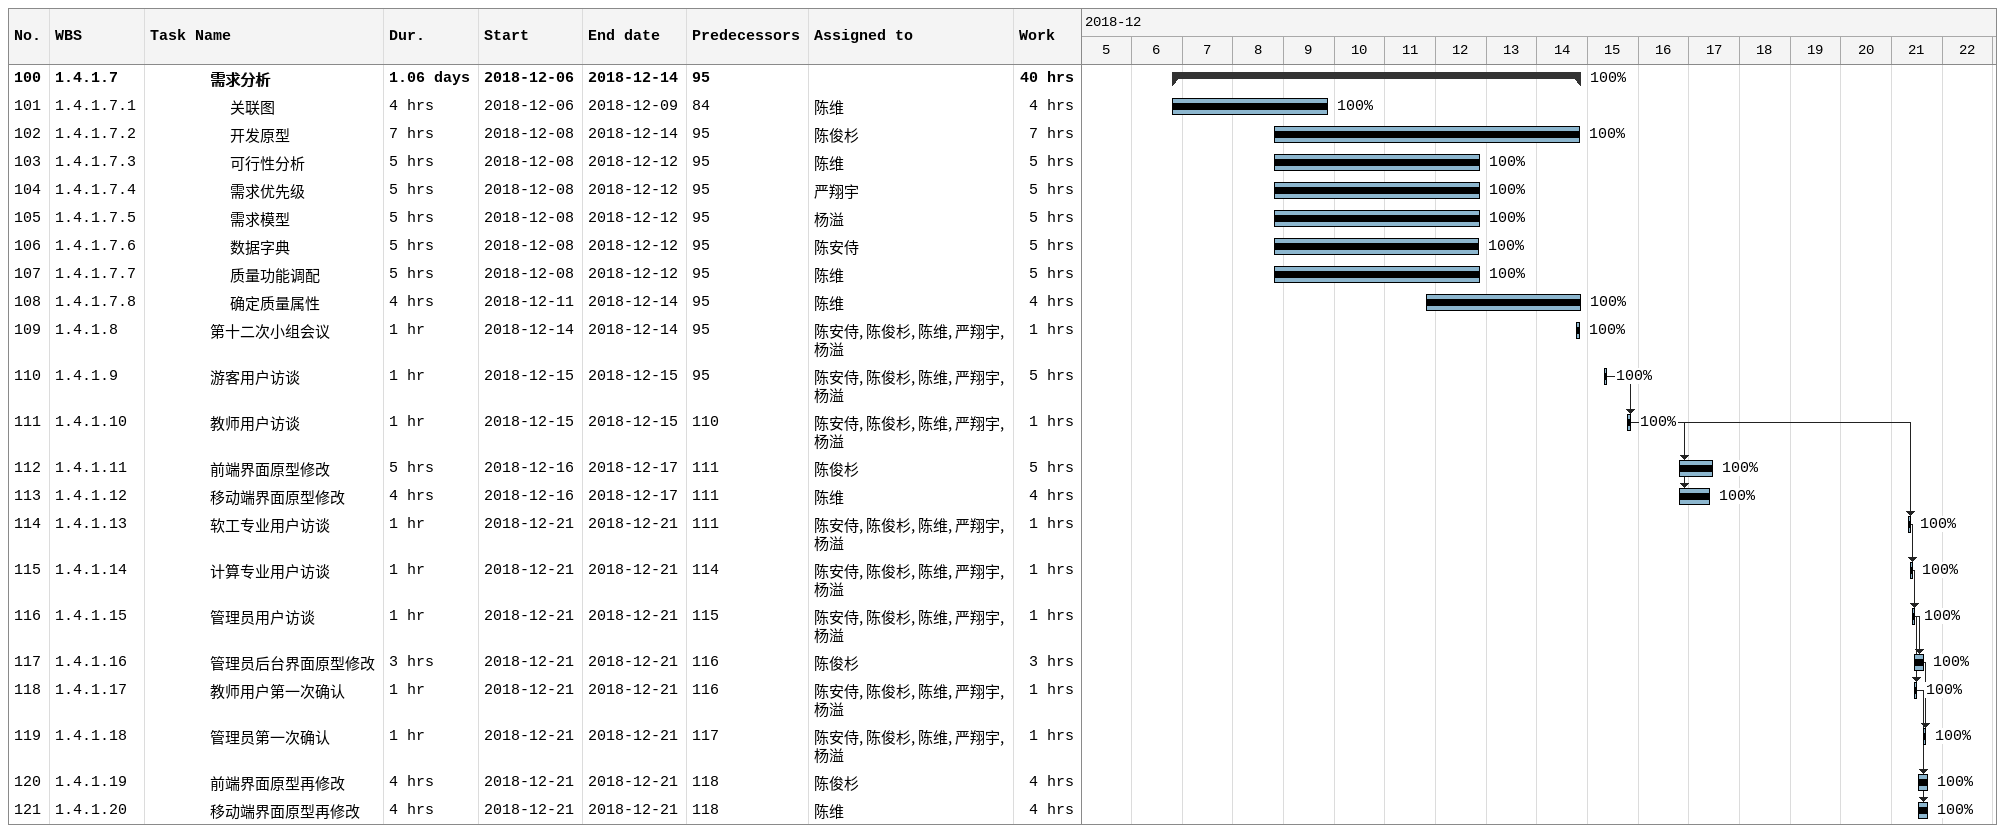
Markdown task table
| ID | WBS | Task | Duration | Start | Finish | Predecessors | Resources | % complete | Work (h) |
|---|---|---|---|---|---|---|---|---|---|
| 100 | 1.4.1.7 | **需求分析** | 1.06d | 2018-12-06 | 2018-12-14 | 95 |  | 100 | 40 |
| 101 | 1.4.1.7.1 | 关联图 | 4h | 2018-12-06 | 2018-12-09 | 84 | 陈维 | 100 | 4 |
| 102 | 1.4.1.7.2 | 开发原型 | 7h | 2018-12-08 | 2018-12-14 | 95 | 陈俊杉 | 100 | 7 |
| 103 | 1.4.1.7.3 | 可行性分析 | 5h | 2018-12-08 | 2018-12-12 | 95 | 陈维 | 100 | 5 |
| 104 | 1.4.1.7.4 | 需求优先级 | 5h | 2018-12-08 | 2018-12-12 | 95 | 严翔宇 | 100 | 5 |
| 105 | 1.4.1.7.5 | 需求模型 | 5h | 2018-12-08 | 2018-12-12 | 95 | 杨溢 | 100 | 5 |
| 106 | 1.4.1.7.6 | 数据字典 | 5h | 2018-12-08 | 2018-12-12 | 95 | 陈安侍 | 100 | 5 |
| 107 | 1.4.1.7.7 | 质量功能调配 | 5h | 2018-12-08 | 2018-12-12 | 95 | 陈维 | 100 | 5 |
| 108 | 1.4.1.7.8 | 确定质量属性 | 4h | 2018-12-11 | 2018-12-14 | 95 | 陈维 | 100 | 4 |
| 109 | 1.4.1.8 | 第十二次小组会议 | 1h | 2018-12-14 | 2018-12-14 | 95 | 陈安侍, 陈俊杉, 陈维, 严翔宇, 杨溢 | 100 | 1 |
| 110 | 1.4.1.9 | 游客用户访谈 | 1h | 2018-12-15 | 2018-12-15 | 95 | 陈安侍, 陈俊杉, 陈维, 严翔宇, 杨溢 | 100 | 5 |
| 111 | 1.4.1.10 | 教师用户访谈 | 1h | 2018-12-15 | 2018-12-15 | 110 | 陈安侍, 陈俊杉, 陈维, 严翔宇, 杨溢 | 100 | 1 |
| 112 | 1.4.1.11 | 前端界面原型修改 | 5h | 2018-12-16 | 2018-12-17 | 111 | 陈俊杉 | 100 | 5 |
| 113 | 1.4.1.12 | 移动端界面原型修改 | 4h | 2018-12-16 | 2018-12-17 | 111 | 陈维 | 100 | 4 |
| 114 | 1.4.1.13 | 软工专业用户访谈 | 1h | 2018-12-21 | 2018-12-21 | 111 | 陈安侍, 陈俊杉, 陈维, 严翔宇, 杨溢 | 100 | 1 |
| 115 | 1.4.1.14 | 计算专业用户访谈 | 1h | 2018-12-21 | 2018-12-21 | 114 | 陈安侍, 陈俊杉, 陈维, 严翔宇, 杨溢 | 100 | 1 |
| 116 | 1.4.1.15 | 管理员用户访谈 | 1h | 2018-12-21 | 2018-12-21 | 115 | 陈安侍, 陈俊杉, 陈维, 严翔宇, 杨溢 | 100 | 1 |
| 117 | 1.4.1.16 | 管理员后台界面原型修改 | 3h | 2018-12-21 | 2018-12-21 | 116 | 陈俊杉 | 100 | 3 |
| 118 | 1.4.1.17 | 教师用户第一次确认 | 1h | 2018-12-21 | 2018-12-21 | 116 | 陈安侍, 陈俊杉, 陈维, 严翔宇, 杨溢 | 100 | 1 |
| 119 | 1.4.1.18 | 管理员第一次确认 | 1h | 2018-12-21 | 2018-12-21 | 117 | 陈安侍, 陈俊杉, 陈维, 严翔宇, 杨溢 | 100 | 1 |
| 120 | 1.4.1.19 | 前端界面原型再修改 | 4h | 2018-12-21 | 2018-12-21 | 118 | 陈俊杉 | 100 | 4 |
| 121 | 1.4.1.20 | 移动端界面原型再修改 | 4h | 2018-12-21 | 2018-12-21 | 118 | 陈维 | 100 | 4 |
